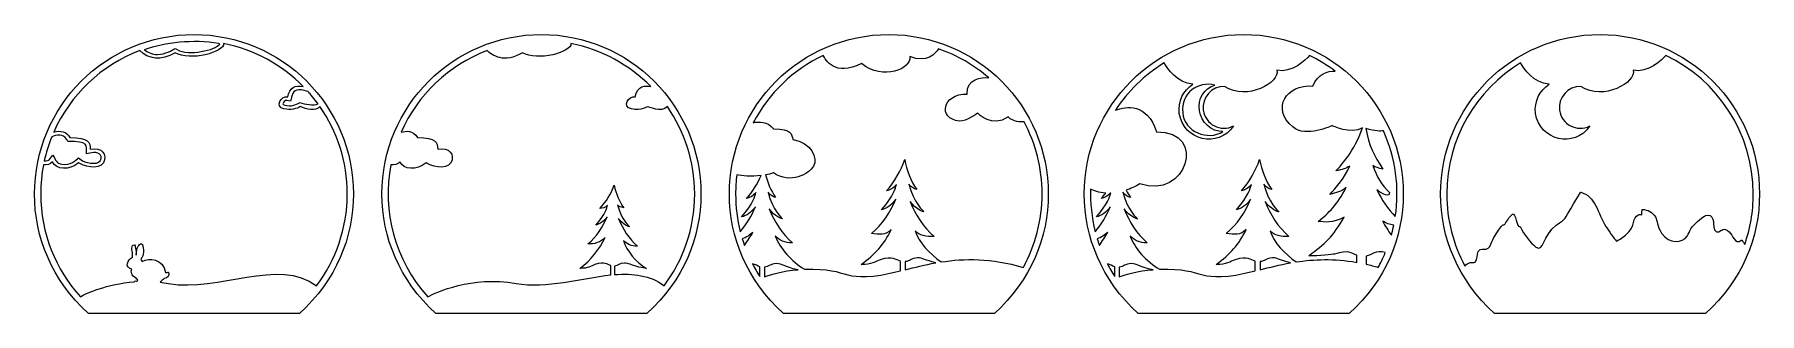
# Model space of a CAD drawing. Header units: inches. Extents: x 89 to 2388, y 30 to 402.
import ezdxf

# ---------------------------------------------------------------- set-up
doc = ezdxf.new("R2010")
doc.units = ezdxf.units.IN
doc.header["$MEASUREMENT"] = 0
doc.layers.add('_U+0421_U+043B_U+043E_U+0439 1', color=7, linetype='Continuous')

msp = doc.modelspace()

# ---------------------------------------------------------------- linework, layer by layer
at = {"layer": '_U+0421_U+043B_U+043E_U+0439 1', "color": 1, "lineweight": 9, "true_color": 0xff0000}
for points, knots in [([(301.2, 402), (183.9, 402), (88.6, 306.6), (88.6, 189.4), (88.6, 132), (111.5, 74.6), (160.5, 30), (160.5, 30), (441.8, 30), (441.8, 30), (490.7, 74.4), (513.7, 131.7), (513.7, 189.4), (513.7, 306.6), (418.4, 402), (301.2, 402)], [0, 0, 0, 0, 1, 1, 1, 2, 2, 2, 3, 3, 3, 4, 4, 4, 5, 5, 5, 5]), ([(335.5, 389.2), (330.1, 381.5), (293.9, 372.5), (278.7, 381.9), (278.7, 381.9), (276.1, 383.5), (276.1, 383.5), (272.1, 381.1), (263.3, 375.4), (252.7, 375.4), (244.8, 375.4), (238.9, 378.6), (234.9, 381.6), (262.9, 391.3), (299.4, 395.7), (334.4, 390), (334.7, 389.8), (335.2, 389.5), (335.5, 389.2)], [0, 0, 0, 0, 1, 1, 1, 2, 2, 2, 3, 3, 3, 4, 4, 4, 5, 5, 5, 6, 6, 6, 6]), ([(764.3, 402), (647.1, 402), (551.7, 306.6), (551.7, 189.4), (551.7, 132), (574.6, 74.6), (623.7, 30), (623.7, 30), (905, 30), (905, 30), (953.8, 74.4), (976.9, 131.7), (976.9, 189.4), (976.9, 306.6), (881.5, 402), (764.3, 402)], [0, 0, 0, 0, 1, 1, 1, 2, 2, 2, 3, 3, 3, 4, 4, 4, 5, 5, 5, 5]), ([(1227.4, 402), (1110.2, 402), (1014.8, 306.6), (1014.8, 189.4), (1014.8, 132), (1037.7, 74.6), (1086.8, 30), (1086.8, 30), (1368.1, 30), (1368.1, 30), (1416.9, 74.4), (1440, 131.7), (1440, 189.4), (1440, 306.6), (1344.6, 402), (1227.4, 402)], [0, 0, 0, 0, 1, 1, 1, 2, 2, 2, 3, 3, 3, 4, 4, 4, 5, 5, 5, 5]), ([(1700.5, 402), (1583.3, 402), (1487.9, 306.6), (1487.9, 189.4), (1487.9, 132), (1510.8, 74.6), (1559.8, 30), (1559.8, 30), (1841.1, 30), (1841.1, 30), (1890, 74.4), (1913.1, 131.7), (1913.1, 189.4), (1913.1, 306.6), (1817.7, 402), (1700.5, 402)], [0, 0, 0, 0, 1, 1, 1, 2, 2, 2, 3, 3, 3, 4, 4, 4, 5, 5, 5, 5]), ([(2175.4, 402), (2058.2, 402), (1962.8, 306.6), (1962.8, 189.4), (1962.8, 132), (1985.7, 74.6), (2034.7, 30), (2034.7, 30), (2316.1, 30), (2316.1, 30), (2364.9, 74.4), (2388, 131.7), (2388, 189.4), (2388, 306.6), (2292.6, 402), (2175.4, 402)], [0, 0, 0, 0, 1, 1, 1, 2, 2, 2, 3, 3, 3, 4, 4, 4, 5, 5, 5, 5]), ([(267.2, 70), (263.4, 70.7), (259.7, 71.2), (256, 71.6), (257.9, 74.2), (260, 74.9), (261.3, 76.8), (266.2, 76.6), (268.8, 81.5), (267.1, 85), (267, 85.2), (266.8, 85.2), (266.7, 85.1), (266.4, 84.5), (264.2, 84.9), (263.3, 84.5), (259.9, 103.4), (241.6, 105.1), (231.9, 99.5), (231.4, 100.5), (231, 100.9), (230.3, 101.8), (230.7, 103.7), (232, 104.6), (232.7, 105.9), (234, 108.2), (234.5, 121.5), (231.4, 122.9), (229.7, 123.6), (227.4, 120.4), (226.9, 119.8), (224.3, 116.3), (224.9, 113.6), (224.2, 108), (223.9, 115.6), (223.4, 115.3), (222.9, 118.8), (222.9, 119.6), (222.5, 121.1), (221.8, 121.6), (221.7, 121.6), (221.7, 121.6), (221.7, 121.6), (220.7, 122), (219.5, 120.7), (219.4, 120.5), (218.8, 119.8), (218.5, 118.6), (218.3, 116.9), (218.2, 115.2), (219.2, 110.4), (219.3, 110.4), (219.3, 106.4), (219.7, 106.5), (219.1, 105), (211.4, 101.9), (211, 90.5), (213.8, 91.9), (214.8, 90.5), (216.2, 89.6), (218.2, 89.3), (216.6, 85.5), (217.8, 80.6), (223.9, 76.9), (224.6, 76.2), (225.4, 75.5), (226.3, 75), (226, 74.4), (225.7, 73.7), (225.4, 73), (224.4, 73.5), (222.3, 73.8), (221.5, 72.2), (184.7, 69.5), (157.8, 56.7), (149.7, 52.4), (116.9, 88.6), (96.9, 136.7), (96.9, 189.4), (96.9, 202.7), (98.2, 215.6), (100.6, 228.2), (104.7, 228.1), (110, 228.7), (112.4, 232), (117.9, 222), (134.4, 220), (147.4, 231), (151.9, 227), (174.4, 220.5), (180.4, 231), (186.4, 241.5), (178.4, 252.5), (162.9, 249), (162.9, 258), (160.9, 264.5), (135.9, 264.5), (131.2, 272.8), (123.3, 274.6), (114.2, 271.7), (136.2, 321.6), (177.5, 361), (228.8, 380.5), (240.5, 369), (257.1, 366.3), (276, 377.7), (295.5, 365.6), (342.2, 378.8), (340.6, 389.9), (381.8, 381.8), (418.6, 361.4), (446.9, 332.6), (436.1, 335.1), (428.5, 330.9), (426.1, 319), (417.4, 321), (408.1, 305.5), (421.1, 302.8), (430.1, 300.8), (438.6, 303.1), (442.9, 305.8), (450.8, 302.3), (463.3, 299.4), (469.1, 305.8), (492, 272.8), (505.4, 232.7), (505.4, 189.4), (505.4, 143.5), (490.3, 101.1), (464.7, 67), (413.5, 105.4), (334.1, 58.2), (267.2, 70)], [0, 0, 0, 0, 1, 1, 1, 2, 2, 2, 3, 3, 3, 4, 4, 4, 5, 5, 5, 6, 6, 6, 7, 7, 7, 8, 8, 8, 9, 9, 9, 10, 10, 10, 11, 11, 11, 12, 12, 12, 13, 13, 13, 14, 14, 14, 15, 15, 15, 16, 16, 16, 17, 17, 17, 18, 18, 18, 19, 19, 19, 20, 20, 20, 21, 21, 21, 22, 22, 22, 23, 23, 23, 24, 24, 24, 25, 25, 25, 26, 26, 26, 27, 27, 27, 28, 28, 28, 29, 29, 29, 30, 30, 30, 31, 31, 31, 32, 32, 32, 33, 33, 33, 34, 34, 34, 35, 35, 35, 36, 36, 36, 37, 37, 37, 38, 38, 38, 39, 39, 39, 40, 40, 40, 41, 41, 41, 42, 42, 42, 43, 43, 43, 44, 44, 44, 44]), ([(563.7, 228.2), (567.6, 228.1), (573.1, 228.6), (575.5, 232), (581, 222), (597.5, 220), (610.5, 231), (615, 227), (637.5, 220.5), (643.5, 231), (649.5, 241.5), (641.5, 252.5), (626, 249), (626, 258), (624, 264.5), (599, 264.5), (593.3, 274.6), (583.7, 273.7), (577.3, 271.7), (599.3, 321.6), (640.7, 361), (691.9, 380.5), (698.5, 374), (714.8, 363), (739.2, 377.7), (758.7, 365.6), (805.3, 378.8), (803.7, 389.9), (844.9, 381.8), (881.7, 361.4), (910, 332.6), (902.9, 334.3), (892.3, 334), (889.3, 319), (880.5, 321), (871.3, 305.5), (884.3, 302.8), (897.3, 300), (906, 305.8), (906, 305.8), (906, 305.8), (924.4, 297.3), (932.2, 305.8), (955.1, 272.8), (968.6, 232.7), (968.6, 189.4), (968.6, 143.5), (953.4, 101.2), (927.9, 67.1), (909, 81.2), (886.3, 83.7), (861.8, 81.8), (861.8, 81.8), (861.8, 93.3), (861.8, 93.3), (866.7, 93.6), (867.9, 97), (874.9, 97.2), (881, 97.3), (882.4, 94.8), (894.2, 91.9), (898.4, 90.9), (901.9, 90.3), (904.2, 90), (889.8, 98.6), (878.3, 113.2), (873.6, 127.4), (878.1, 122.3), (884, 119.5), (892.2, 119.8), (880.8, 129.7), (872.6, 142.9), (867.1, 156.6), (873, 148.3), (881.3, 145.3), (881.5, 145.9), (881.5, 145.9), (870.4, 155.4), (865.7, 175), (867.8, 172), (870.6, 172), (874, 171.1), (867.6, 180.5), (863.5, 189.5), (861.4, 200.9), (857.1, 189), (850.7, 179.4), (842.1, 169.9), (845.4, 170.8), (849.4, 170.4), (852.6, 174.4), (851.4, 170.6), (850.1, 162.9), (836.9, 147.9), (842, 149.5), (848, 152.6), (851.9, 159.1), (846.3, 145.4), (837.8, 132.3), (826.2, 122.9), (834.8, 122), (843.3, 125.1), (849.3, 131.5), (841.7, 115.3), (830.3, 101.3), (815.5, 90.2), (826.2, 89.9), (830.5, 93.6), (835.5, 95.2), (849.1, 99.6), (851.7, 95.2), (856.8, 93.8), (856.8, 93.8), (856.8, 81.4), (856.8, 81.4), (816.1, 77.3), (771, 62.9), (730.5, 70), (671.1, 80.5), (623.8, 58.1), (612.9, 52.3), (568.4, 101.4), (552, 166.8), (563.7, 228.2)], [0, 0, 0, 0, 1, 1, 1, 2, 2, 2, 3, 3, 3, 4, 4, 4, 5, 5, 5, 6, 6, 6, 7, 7, 7, 8, 8, 8, 9, 9, 9, 10, 10, 10, 11, 11, 11, 12, 12, 12, 13, 13, 13, 14, 14, 14, 15, 15, 15, 16, 16, 16, 17, 17, 17, 18, 18, 18, 19, 19, 19, 20, 20, 20, 21, 21, 21, 22, 22, 22, 23, 23, 23, 24, 24, 24, 25, 25, 25, 26, 26, 26, 27, 27, 27, 28, 28, 28, 29, 29, 29, 30, 30, 30, 31, 31, 31, 32, 32, 32, 33, 33, 33, 34, 34, 34, 35, 35, 35, 36, 36, 36, 37, 37, 37, 38, 38, 38, 39, 39, 39, 40, 40, 40, 41, 41, 41, 41]), ([(1140, 374.1), (1142.6, 368.2), (1155.6, 345.2), (1190.8, 363.3), (1220.1, 340), (1257.5, 356), (1255.5, 372.7), (1278, 362.8), (1289.9, 377.3), (1293.5, 382.8), (1318.3, 374.3), (1341, 361.1), (1360.5, 344.4), (1351.5, 344.9), (1330.4, 343.8), (1331.9, 322.5), (1298.4, 323.5), (1292.4, 289.5), (1321.4, 286.5), (1330.4, 286), (1345.9, 297), (1345.9, 297), (1345.9, 297), (1365.4, 277), (1386.4, 292), (1393.6, 285.2), (1402.6, 285.1), (1407.6, 285.7), (1423, 257), (1431.7, 224.2), (1431.7, 189.4), (1431.7, 154), (1422.6, 120.6), (1406.7, 91.5), (1363.4, 104.1), (1328, 103.5), (1297.3, 98.7), (1281.6, 109.8), (1267.8, 124.2), (1262.5, 140.3), (1268.2, 133.9), (1277.3, 132.3), (1287.6, 132.8), (1273.3, 145.3), (1262.8, 161.9), (1255.8, 179.4), (1263.3, 168.8), (1273.8, 165), (1274.1, 165.8), (1274.1, 165.8), (1260, 177.8), (1254.1, 202.6), (1256.8, 198.8), (1260.3, 196.3), (1264.6, 195.2), (1256.5, 207), (1251.3, 221), (1248.7, 235.4), (1243.2, 220.3), (1235.1, 205.6), (1224.3, 193.6), (1228.4, 194.7), (1233.5, 196.8), (1237.5, 201.9), (1236, 197), (1234.3, 187.3), (1217.7, 168.3), (1224.1, 170.3), (1231.7, 174.2), (1236.7, 182.5), (1229.6, 165.1), (1218.8, 148.5), (1204.1, 136.7), (1215, 135.5), (1223, 133.8), (1230.5, 141.9), (1220.9, 121.4), (1209.3, 109.3), (1190.6, 95.3), (1204.1, 94.9), (1209.6, 99.7), (1215.9, 101.6), (1233.1, 107.2), (1236.4, 101.6), (1242.8, 99.8), (1242.8, 99.8), (1242.8, 86.8), (1242.8, 86.8), (1161.7, 67), (1179.7, 92), (1115, 88.9), (1098.1, 99.5), (1081.6, 116.7), (1076, 133.6), (1081.5, 127.4), (1088.8, 123.9), (1098.8, 124.3), (1084.9, 136.4), (1074.7, 152.5), (1068, 169.4), (1075.3, 159.1), (1085.4, 155.5), (1085.7, 156.3), (1085.7, 156.3), (1072, 167.9), (1066.4, 191.8), (1068.9, 188.2), (1072.3, 185.8), (1076.5, 184.7), (1070.3, 193.7), (1065.9, 204), (1063.1, 214.7), (1066.5, 215.4), (1070, 216.3), (1073.5, 217.5), (1096.5, 202), (1121, 216), (1127, 226.5), (1133, 237), (1124, 258), (1099.5, 262), (1098, 268.5), (1098, 276.5), (1073.5, 276), (1066.2, 286.6), (1053.7, 286.1), (1046.5, 284.3), (1067.1, 323.4), (1099.9, 355.1), (1140, 374.1)], [0, 0, 0, 0, 1, 1, 1, 2, 2, 2, 3, 3, 3, 4, 4, 4, 5, 5, 5, 6, 6, 6, 7, 7, 7, 8, 8, 8, 9, 9, 9, 10, 10, 10, 11, 11, 11, 12, 12, 12, 13, 13, 13, 14, 14, 14, 15, 15, 15, 16, 16, 16, 17, 17, 17, 18, 18, 18, 19, 19, 19, 20, 20, 20, 21, 21, 21, 22, 22, 22, 23, 23, 23, 24, 24, 24, 25, 25, 25, 26, 26, 26, 27, 27, 27, 28, 28, 28, 29, 29, 29, 30, 30, 30, 31, 31, 31, 32, 32, 32, 33, 33, 33, 34, 34, 34, 35, 35, 35, 36, 36, 36, 37, 37, 37, 38, 38, 38, 39, 39, 39, 40, 40, 40, 41, 41, 41, 42, 42, 42, 43, 43, 43, 43]), ([(1770.3, 98.7), (1754.7, 109.8), (1740.9, 124.2), (1735.5, 140.3), (1741.2, 133.9), (1750.4, 132.3), (1760.7, 132.7), (1746.3, 145.3), (1735.8, 161.9), (1728.9, 179.4), (1736.4, 168.8), (1746.9, 165), (1747.1, 165.8), (1747.1, 165.8), (1733, 177.8), (1727.2, 202.6), (1729.8, 198.8), (1733.3, 196.3), (1737.7, 195.2), (1729.6, 207), (1724.4, 221), (1721.7, 235.4), (1716.3, 220.3), (1708.2, 205.6), (1697.3, 193.6), (1701.5, 194.7), (1706.5, 196.8), (1710.6, 201.9), (1709, 197), (1707.4, 187.3), (1690.7, 168.3), (1697.2, 170.3), (1704.7, 174.2), (1709.7, 182.5), (1702.6, 165.1), (1691.9, 148.5), (1677.2, 136.7), (1688.1, 135.5), (1696, 133.8), (1703.6, 141.9), (1693.9, 121.4), (1682.4, 109.3), (1663.7, 95.3), (1677.2, 94.9), (1682.6, 99.7), (1688.9, 101.6), (1706.1, 107.2), (1709.5, 101.6), (1715.9, 99.8), (1715.9, 99.8), (1715.9, 86.8), (1715.9, 86.8), (1634.8, 67), (1652.7, 92), (1588.1, 88.9), (1571.1, 99.5), (1554.6, 116.7), (1549, 133.6), (1554.5, 127.4), (1561.8, 123.9), (1571.8, 124.3), (1557.9, 136.4), (1547.8, 152.5), (1541, 169.4), (1548.3, 159.1), (1558.5, 155.5), (1558.7, 156.3), (1558.7, 156.3), (1545.1, 167.9), (1539.4, 191.8), (1542, 188.2), (1545.4, 185.8), (1549.5, 184.7), (1547.4, 187.8), (1545.6, 191), (1543.9, 194.4), (1549.6, 196.3), (1555.6, 199.1), (1562.1, 203), (1623.9, 180.8), (1653.1, 273), (1584.1, 272.4), (1571.4, 310.9), (1543.8, 306.5), (1529.5, 301.2), (1545.8, 326), (1567.8, 347.8), (1594.6, 364.1), (1598.8, 356.7), (1611.6, 337.2), (1632.7, 335.6), (1620, 327.6), (1612.5, 312.6), (1614.6, 296.8), (1619.5, 260.6), (1666.8, 249.8), (1687, 280.1), (1670, 271.3), (1649.1, 281.9), (1646.5, 301.1), (1644.2, 318), (1657.6, 333.1), (1674.9, 332.6), (1704.9, 313.1), (1749.4, 338), (1744.6, 354.5), (1764.3, 349.8), (1783.2, 368.4), (1788.3, 373.9), (1800.3, 368.1), (1811.8, 361.2), (1822.4, 353.3), (1812.6, 353.4), (1799.1, 350.1), (1792.6, 333.3), (1757.3, 336.3), (1736.7, 303.7), (1765.9, 278.7), (1783.1, 263.7), (1818.1, 280.5), (1818.1, 280.5), (1818.1, 280.5), (1843.6, 268), (1858.8, 277.5), (1847, 244.9), (1832.2, 229.8), (1823.3, 220), (1831.8, 222.2), (1836.4, 223.1), (1841.8, 226.6), (1835.8, 211.5), (1823.2, 197.8), (1815.1, 188.6), (1823.7, 191.2), (1830.1, 192.7), (1837.2, 197.8), (1825.4, 175.1), (1813.4, 163.7), (1799.9, 152.8), (1807, 152.1), (1820, 149.7), (1834.3, 158.5), (1820, 132.8), (1808.3, 122.8), (1787.1, 107), (1800.7, 106.6), (1819.4, 108.7), (1821.3, 109.3), (1839.9, 115.3), (1844, 110.3), (1851.1, 107.6), (1851.1, 107.6), (1851.1, 98.2), (1851.1, 98.2), (1820.4, 103.6), (1794, 102.4), (1770.3, 98.7)], [0, 0, 0, 0, 1, 1, 1, 2, 2, 2, 3, 3, 3, 4, 4, 4, 5, 5, 5, 6, 6, 6, 7, 7, 7, 8, 8, 8, 9, 9, 9, 10, 10, 10, 11, 11, 11, 12, 12, 12, 13, 13, 13, 14, 14, 14, 15, 15, 15, 16, 16, 16, 17, 17, 17, 18, 18, 18, 19, 19, 19, 20, 20, 20, 21, 21, 21, 22, 22, 22, 23, 23, 23, 24, 24, 24, 25, 25, 25, 26, 26, 26, 27, 27, 27, 28, 28, 28, 29, 29, 29, 30, 30, 30, 31, 31, 31, 32, 32, 32, 33, 33, 33, 34, 34, 34, 35, 35, 35, 36, 36, 36, 37, 37, 37, 38, 38, 38, 39, 39, 39, 40, 40, 40, 41, 41, 41, 42, 42, 42, 43, 43, 43, 44, 44, 44, 45, 45, 45, 46, 46, 46, 47, 47, 47, 48, 48, 48, 49, 49, 49, 50, 50, 50, 51, 51, 51, 52, 52, 52, 52]), ([(2069.5, 364.1), (2073.7, 356.7), (2086.5, 337.2), (2107.6, 335.6), (2094.9, 327.6), (2087.4, 312.6), (2089.5, 296.8), (2094.4, 260.5), (2141.7, 249.8), (2161.9, 280.1), (2144.8, 271.2), (2124, 282), (2121.4, 301.1), (2119.2, 318), (2132.5, 333.1), (2149.8, 332.6), (2179.9, 313.1), (2224.3, 338), (2219.5, 354.5), (2239.2, 349.8), (2258.1, 368.4), (2263.2, 373.9), (2332.1, 341.1), (2379.7, 270.8), (2379.7, 189.4), (2379.7, 165.7), (2375.6, 143), (2368.2, 121.8), (2367.2, 124), (2365.8, 125.9), (2364.2, 127.7), (2364, 127.8), (2363.8, 127.8), (2363.7, 127.7), (2361.9, 126.6), (2360.5, 125.2), (2358.3, 126.1), (2351.9, 128.9), (2350.5, 139.8), (2342.8, 142.1), (2337.2, 143.7), (2335, 137.1), (2330.8, 139.1), (2326, 141.3), (2326.7, 149.9), (2326.5, 152.5), (2326.1, 156.9), (2324, 161.7), (2318.7, 161), (2315.7, 160.7), (2313.1, 158.8), (2310.7, 157.1), (2293.5, 143.9), (2296.4, 140.3), (2291.6, 133.1), (2285.3, 123.7), (2267.8, 122), (2257.5, 137), (2251, 146.6), (2252.3, 153.5), (2249.2, 158.9), (2245.6, 165), (2238.8, 168.5), (2231.9, 168.8), (2231.3, 168.9), (2231.5, 168.3), (2231.1, 161.5), (2228.7, 162.5), (2226.1, 161.8), (2224.1, 160), (2216.9, 153.8), (2225.2, 144.2), (2202.2, 129.2), (2198, 126.5), (2197.8, 126.1), (2196.8, 127), (2195.2, 128.4), (2185.8, 142), (2183.3, 145.9), (2172.5, 163.2), (2169, 187.2), (2149.7, 191.7), (2149.5, 191.7), (2149.3, 191.7), (2149.2, 191.5), (2120.7, 143.2), (2131.3, 159.1), (2117, 147.9), (2099.4, 134.2), (2099.7, 110.6), (2090, 118.5), (2082.2, 124.9), (2074.4, 134.5), (2069.1, 146), (2069, 146.2), (2068.6, 146.2), (2068.4, 146), (2064.6, 142.8), (2062.7, 165.7), (2058.9, 162.5), (2050.8, 155.6), (2049.8, 148.6), (2047.1, 148.4), (2045.6, 148.3), (2044.7, 147.2), (2043.8, 146.1), (2041.1, 142.8), (2036.4, 135.8), (2032.6, 128.4), (2030.8, 124.8), (2029.4, 119.8), (2026.4, 117.1), (2023.2, 114.2), (2019, 117.3), (2015.5, 115.2), (2011.3, 112.7), (2012.1, 106.1), (2010.8, 102), (2009, 96.1), (2006.6, 98.8), (2002.5, 97.8), (1999.6, 97.1), (1997, 95.5), (1995.1, 93.3), (1979.8, 121.9), (1971.1, 154.7), (1971.1, 189.4), (1971.1, 263.5), (2010.5, 328.3), (2069.5, 364.1)], [0, 0, 0, 0, 1, 1, 1, 2, 2, 2, 3, 3, 3, 4, 4, 4, 5, 5, 5, 6, 6, 6, 7, 7, 7, 8, 8, 8, 9, 9, 9, 10, 10, 10, 11, 11, 11, 12, 12, 12, 13, 13, 13, 14, 14, 14, 15, 15, 15, 16, 16, 16, 17, 17, 17, 18, 18, 18, 19, 19, 19, 20, 20, 20, 21, 21, 21, 22, 22, 22, 23, 23, 23, 24, 24, 24, 25, 25, 25, 26, 26, 26, 27, 27, 27, 28, 28, 28, 29, 29, 29, 30, 30, 30, 31, 31, 31, 32, 32, 32, 33, 33, 33, 34, 34, 34, 35, 35, 35, 36, 36, 36, 37, 37, 37, 38, 38, 38, 39, 39, 39, 40, 40, 40, 41, 41, 41, 42, 42, 42, 43, 43, 43, 43]), ([(453.2, 325.8), (456.1, 322.5), (461.8, 316), (466.5, 309.6), (460.9, 306.7), (448.2, 308.8), (442.5, 311.5), (436.6, 307.6), (430.2, 305.9), (422.2, 307.6), (419.5, 308.2), (419.6, 309), (419.7, 309.4), (419.9, 311.6), (422.8, 314.6), (425, 314.1), (425, 314.1), (430, 313), (430, 313), (431.5, 320.5), (432.4, 328.3), (441.2, 328.3), (445.1, 328.3), (451.5, 326.6), (453.2, 325.8)], [0, 0, 0, 0, 1, 1, 1, 2, 2, 2, 3, 3, 3, 4, 4, 4, 5, 5, 5, 6, 6, 6, 7, 7, 7, 8, 8, 8, 8]), ([(1641.3, 300.4), (1643.4, 285.2), (1657.4, 272.3), (1672.8, 272.5), (1652.6, 259.8), (1621.5, 272.1), (1619.1, 297.5), (1616.7, 324), (1639.2, 340.1), (1662.1, 334.5), (1647.3, 330.7), (1639.2, 315.8), (1641.3, 300.4)], [0, 0, 0, 0, 1, 1, 1, 2, 2, 2, 3, 3, 3, 4, 4, 4, 4]), ([(1902.5, 159.2), (1893, 169.2), (1884.6, 181.2), (1877.8, 194.8), (1882, 191.5), (1892.7, 184.6), (1894.4, 189.7), (1894.4, 189.7), (1894.9, 191.3), (1894.9, 191.3), (1884.9, 199.9), (1876.8, 214.3), (1872.5, 227.2), (1876.5, 224.6), (1879.4, 224.1), (1886.1, 222.4), (1874, 240.2), (1867.4, 253.9), (1863.2, 276.7), (1875.4, 272.7), (1883.4, 273.1), (1886.6, 273.5), (1903.1, 237.3), (1908.2, 197.6), (1902.5, 159.2)], [0, 0, 0, 0, 1, 1, 1, 2, 2, 2, 3, 3, 3, 4, 4, 4, 5, 5, 5, 6, 6, 6, 7, 7, 7, 8, 8, 8, 8]), ([(176.6, 241), (177.8, 239), (177.6, 236.2), (176, 233.5), (172.5, 227.3), (154.2, 231.6), (150.7, 234.7), (150.7, 234.7), (147.4, 237.6), (147.4, 237.6), (144.4, 235), (136.1, 226.9), (125.2, 228.9), (117.9, 230.2), (116.8, 234.3), (113, 241.3), (113, 241.3), (108.3, 234.9), (108.3, 234.9), (107.8, 234.2), (105, 233.5), (101.6, 233.4), (104.1, 244.5), (107.3, 255), (111.5, 265.5), (117.7, 268.2), (127, 270), (131.5, 262), (131.5, 262), (132.9, 259.5), (132.9, 259.5), (161.1, 259.5), (157.9, 255.4), (157.9, 242.7), (163, 243.9), (173.1, 247), (176.6, 241)], [0, 0, 0, 0, 1, 1, 1, 2, 2, 2, 3, 3, 3, 4, 4, 4, 5, 5, 5, 6, 6, 6, 7, 7, 7, 8, 8, 8, 9, 9, 9, 10, 10, 10, 11, 11, 11, 12, 12, 12, 12]), ([(1024.7, 214.8), (1031.6, 213.6), (1043.8, 212.2), (1057.1, 213.8), (1052.1, 202.7), (1045.6, 192.2), (1037.4, 183.2), (1041.5, 184.3), (1046.4, 186.3), (1050.3, 191.2), (1048.8, 186.4), (1047.2, 177.1), (1031.1, 158.7), (1037.3, 160.6), (1044.6, 164.4), (1049.5, 172.4), (1044.6, 160.5), (1037.9, 148.9), (1029.4, 139.1), (1025.3, 155.2), (1023.2, 172.1), (1023.2, 189.4), (1023.2, 198), (1023.7, 206.5), (1024.7, 214.8)], [0, 0, 0, 0, 1, 1, 1, 2, 2, 2, 3, 3, 3, 4, 4, 4, 5, 5, 5, 6, 6, 6, 7, 7, 7, 8, 8, 8, 8]), ([(1496.3, 195.9), (1500.4, 193.8), (1507.3, 191.1), (1516.5, 190.5), (1514.6, 187.9), (1512.6, 185.5), (1510.5, 183.2), (1514.3, 184.2), (1518.8, 186.1), (1522.6, 190.3), (1522.8, 190.3), (1522.9, 190.3), (1523.1, 190.3), (1521.6, 185.4), (1519.3, 176.1), (1504.1, 158.7), (1510.4, 160.6), (1517.7, 164.4), (1522.5, 172.4), (1517.6, 160.5), (1511, 148.9), (1502.5, 139.1), (1497.6, 158.2), (1495.7, 177.3), (1496.3, 195.9)], [0, 0, 0, 0, 1, 1, 1, 2, 2, 2, 3, 3, 3, 4, 4, 4, 5, 5, 5, 6, 6, 6, 7, 7, 7, 8, 8, 8, 8]), ([(1032.1, 129.5), (1037.4, 131.3), (1042.3, 134.3), (1046.2, 138.6), (1043.2, 132.2), (1038.6, 126.7), (1035, 120.6), (1034, 123.6), (1033, 126.5), (1032.1, 129.5)], [0, 0, 0, 0, 1, 1, 1, 2, 2, 2, 3, 3, 3, 3]), ([(1505.1, 129.5), (1510.4, 131.3), (1515.3, 134.3), (1519.3, 138.6), (1516.3, 132.2), (1511.6, 126.7), (1508.1, 120.6), (1508.1, 120.6), (1508.1, 120.6), (1508.1, 120.6), (1507, 123.6), (1506, 126.5), (1505.1, 129.5)], [0, 0, 0, 0, 1, 1, 1, 2, 2, 2, 3, 3, 3, 4, 4, 4, 4]), ([(1897.3, 134.6), (1892.9, 140.6), (1888.8, 146.6), (1885.8, 153.1), (1890.2, 150.3), (1895, 148.5), (1900.5, 147.7), (1899.6, 143.5), (1898.9, 140.3), (1897.3, 134.6)], [0, 0, 0, 0, 1, 1, 1, 2, 2, 2, 3, 3, 3, 3]), ([(1879.8, 91.5), (1874.3, 93.1), (1869, 94.5), (1863.8, 95.7), (1863.8, 95.7), (1863.8, 106.5), (1863.8, 106.5), (1870.8, 107.9), (1876.8, 115.1), (1889.2, 111.2), (1886.1, 103.8), (1882.7, 96.7), (1879.8, 91.5)], [0, 0, 0, 0, 1, 1, 1, 2, 2, 2, 3, 3, 3, 4, 4, 4, 4]), ([(1055.4, 92.4), (1055.4, 92.4), (1055.4, 79.2), (1055.4, 79.2), (1051.9, 84.7), (1048.7, 90.3), (1045.7, 96.1), (1049.7, 95.2), (1052.1, 93.3), (1055.4, 92.4)], [0, 0, 0, 0, 1, 1, 1, 2, 2, 2, 3, 3, 3, 3]), ([(1061.5, 78.7), (1061.5, 78.7), (1061.5, 91.8), (1061.5, 91.8), (1067.6, 92.2), (1069.1, 96.3), (1077.6, 96.6), (1086.2, 96.7), (1086.4, 91.9), (1106.7, 88.3), (1085.5, 86.9), (1070.9, 82.2), (1061.5, 78.7)], [0, 0, 0, 0, 1, 1, 1, 2, 2, 2, 3, 3, 3, 4, 4, 4, 4]), ([(1249.1, 88.4), (1249.1, 88.4), (1249.1, 99.2), (1249.1, 99.2), (1255.4, 99.7), (1256.9, 103.8), (1265.7, 104.1), (1273.3, 104.3), (1275.2, 101.1), (1289.9, 97.5), (1275.3, 94.9), (1261.9, 91.5), (1249.1, 88.4)], [0, 0, 0, 0, 1, 1, 1, 2, 2, 2, 3, 3, 3, 4, 4, 4, 4]), ([(1518.7, 96.1), (1522.7, 95.2), (1525.2, 93.3), (1528.5, 92.4), (1528.5, 92.4), (1528.5, 79.2), (1528.5, 79.2), (1524.9, 84.7), (1521.5, 90.6), (1518.7, 96.1)], [0, 0, 0, 0, 1, 1, 1, 2, 2, 2, 3, 3, 3, 3]), ([(1534.5, 91.8), (1540.6, 92.2), (1542.1, 96.3), (1550.6, 96.6), (1559.2, 96.7), (1559.4, 91.9), (1579.7, 88.3), (1558.5, 86.9), (1543.9, 82.2), (1534.5, 78.7), (1534.5, 78.7), (1534.5, 91.8), (1534.5, 91.8)], [0, 0, 0, 0, 1, 1, 1, 2, 2, 2, 3, 3, 3, 4, 4, 4, 4]), ([(1722.2, 88.4), (1722.2, 88.4), (1722.2, 99.2), (1722.2, 99.2), (1728.4, 99.7), (1730, 103.8), (1738.8, 104.1), (1746.4, 104.3), (1748.2, 101.1), (1762.9, 97.5), (1748.4, 94.9), (1734.9, 91.5), (1722.2, 88.4)], [0, 0, 0, 0, 1, 1, 1, 2, 2, 2, 3, 3, 3, 4, 4, 4, 4])]:
    msp.add_open_spline(points, degree=3, knots=knots, dxfattribs=at)

doc.saveas('drawing.dxf')
